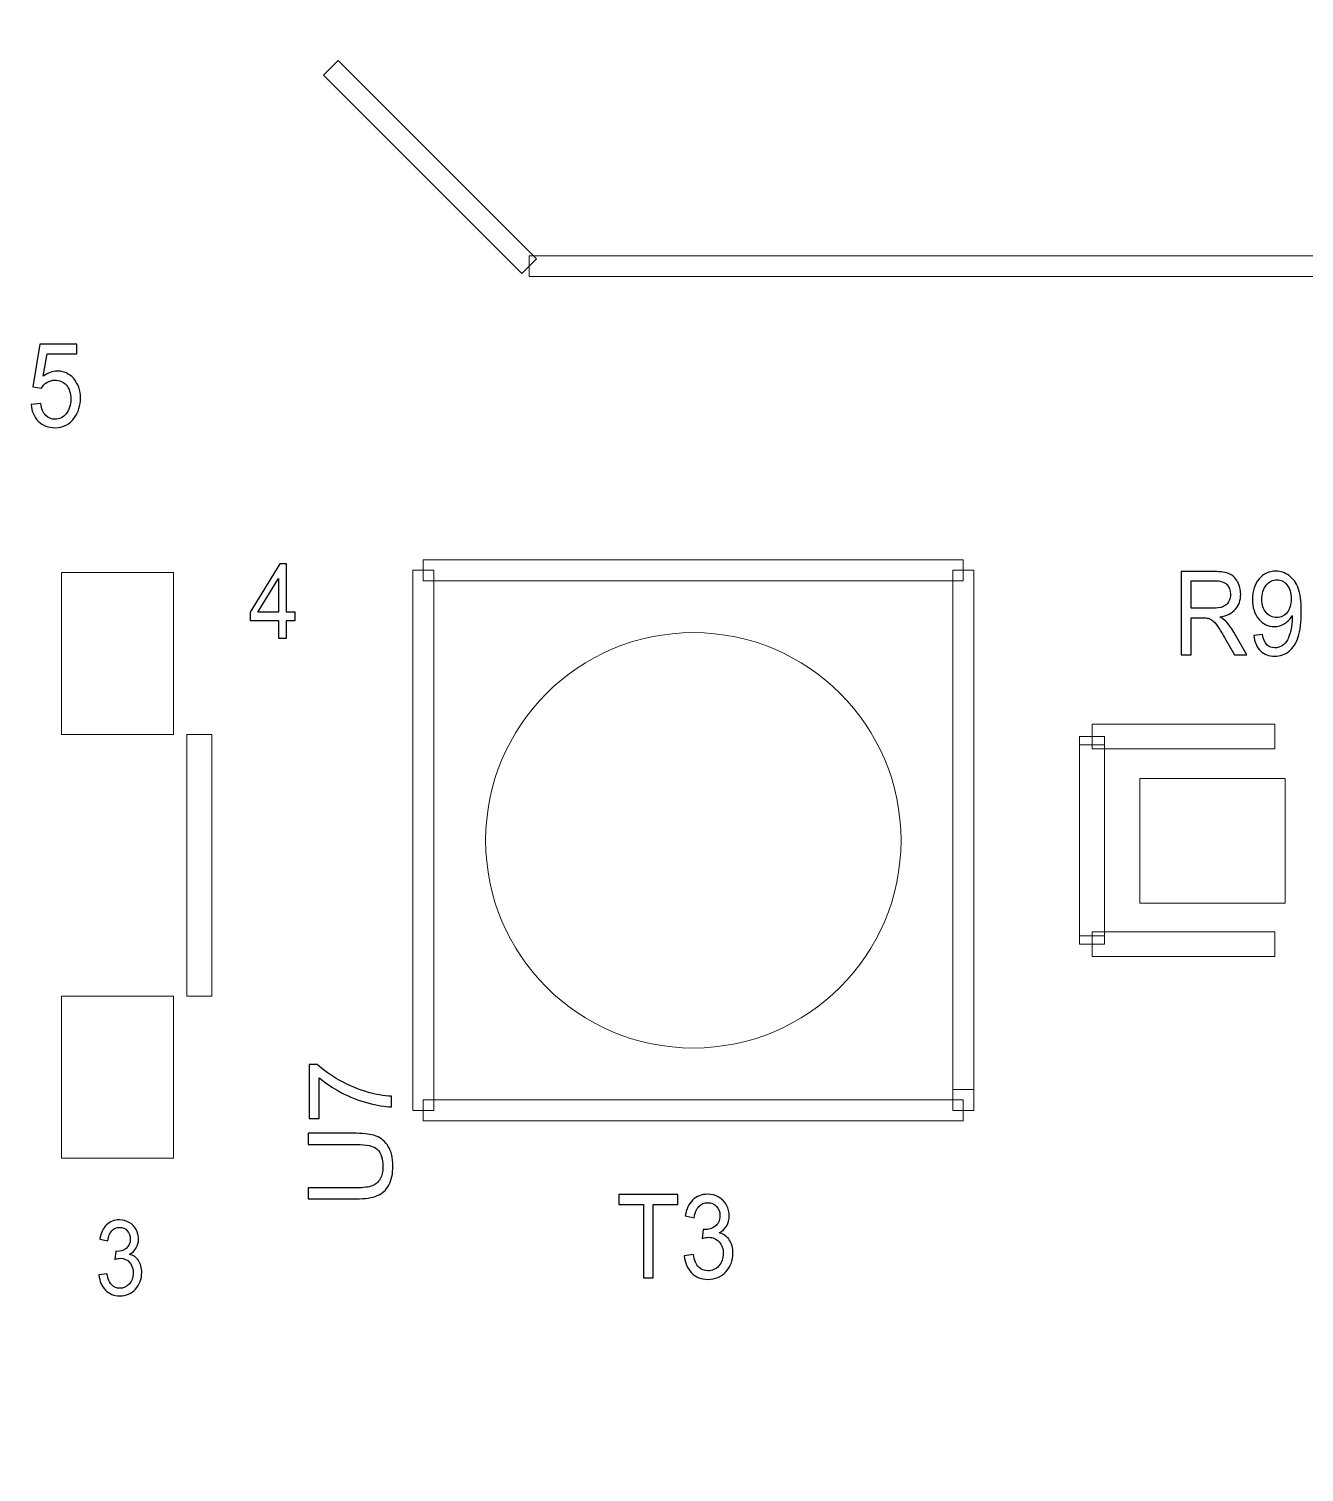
# Model space of a CAD drawing. Header units: millimetres. Extents: x -69 to 39, y -9 to 54.
# Drawn here: x -20.75 to -12.95, y 17.16 to 25.98 of the extents above; entities that cross this region are included whole.
import ezdxf

# ---------------------------------------------------------------- set-up
doc = ezdxf.new("R2010")
doc.units = ezdxf.units.MM
doc.header["$MEASUREMENT"] = 0
for name, color, linetype in [('BG_OUTLINE', 7, 'Continuous'), ('PG_SILKSCREEN_TOP', 7, 'Continuous'), ('PIN_TOP', 7, 'Continuous'), ('RD_SILKSCREEN_TOP', 7, 'Continuous')]:
    doc.layers.add(name, color=color, linetype=linetype)

msp = doc.modelspace()

# ---------------------------------------------------------------- linework, layer by layer
at = {"layer": 'BG_OUTLINE', "color": 176, "lineweight": 9}
msp.add_open_spline([(22.1252, -9.4051), (22.1252, -9.4051), (-56.3279, -9.4051), (-56.3279, -9.4051), (-56.3279, -9.4051), (-56.3279, -9.4051), (-56.3279, 41.6488), (-56.3279, 41.6488), (-56.3279, 41.6488), (-56.3279, 41.6488), (22.3259, 41.6488), (22.3259, 41.6488), (22.3259, 41.6488), (22.9318, 41.6492), (23.513, 41.4088), (23.9418, 40.9807), (23.9418, 40.9807), (24.3705, 40.5525), (24.6115, 39.9687), (24.6119, 39.3628), (24.6119, 39.3628), (24.6119, 39.3628), (24.6119, -7.1191), (24.6119, -7.1191), (24.6119, -7.1191), (24.6123, -7.725), (24.372, -8.3063), (23.9438, -8.735), (23.9438, -8.735), (23.5156, -9.1637), (22.9318, -9.4047), (22.3259, -9.4051), (22.3259, -9.4051), (22.3259, -9.4051), (22.1252, -9.4051), (22.1252, -9.4051)], degree=3, knots=[0, 0, 0, 0, 0.111111, 0.111111, 0.111111, 0.111111, 0.222222, 0.222222, 0.222222, 0.222222, 0.333333, 0.333333, 0.333333, 0.333333, 0.444444, 0.444444, 0.444444, 0.444444, 0.555556, 0.555556, 0.555556, 0.555556, 0.666667, 0.666667, 0.666667, 0.666667, 0.777778, 0.777778, 0.777778, 0.777778, 0.888889, 0.888889, 0.888889, 0.888889, 1, 1, 1, 1], dxfattribs=at)
at = {"layer": 'PG_SILKSCREEN_TOP', "lineweight": 9}
for points in [[(-17.6466, 24.5766), (-17.6466, 24.5766), (-17.7364, 24.4868), (-17.7364, 24.4868), (-17.7364, 24.4868), (-17.7364, 24.4868), (-18.9503, 25.7009), (-18.9503, 25.7009), (-18.9503, 25.7009), (-18.9503, 25.7009), (-18.8605, 25.7907), (-18.8605, 25.7907), (-18.8605, 25.7907), (-18.8605, 25.7907), (-17.6466, 24.5766), (-17.6466, 24.5766)], [(-12.8914, 24.5952), (-12.8914, 24.5952), (-12.8914, 24.4682), (-12.8914, 24.4682), (-12.8914, 24.4682), (-12.8914, 24.4682), (-17.6915, 24.4682), (-17.6915, 24.4682), (-17.6915, 24.4682), (-17.6915, 24.4682), (-17.6915, 24.5952), (-17.6915, 24.5952), (-17.6915, 24.5952), (-17.6915, 24.5952), (-12.8914, 24.5952), (-12.8914, 24.5952)], [(-18.3395, 22.609), (-18.3395, 22.609), (-18.3395, 22.736), (-18.3395, 22.736), (-18.3395, 22.736), (-18.3395, 22.736), (-15.0375, 22.736), (-15.0375, 22.736), (-15.0375, 22.736), (-15.0375, 22.736), (-15.0375, 22.609), (-15.0375, 22.609), (-15.0375, 22.609), (-15.0375, 22.609), (-18.3395, 22.609), (-18.3395, 22.609)], [(-18.276, 19.3705), (-18.276, 19.3705), (-18.403, 19.3705), (-18.403, 19.3705), (-18.403, 19.3705), (-18.403, 19.3705), (-18.403, 22.6725), (-18.403, 22.6725), (-18.403, 22.6725), (-18.403, 22.6725), (-18.276, 22.6725), (-18.276, 22.6725), (-18.276, 22.6725), (-18.276, 22.6725), (-18.276, 19.3705), (-18.276, 19.3705)], [(-15.101, 22.6725), (-15.101, 22.6725), (-14.974, 22.6725), (-14.974, 22.6725), (-14.974, 22.6725), (-14.974, 22.6725), (-14.974, 19.4975), (-14.974, 19.4975), (-14.974, 19.4975), (-14.974, 19.4975), (-15.101, 19.4975), (-15.101, 19.4975), (-15.101, 19.4975), (-15.101, 19.4975), (-15.101, 22.6725), (-15.101, 22.6725)], [(-13.1325, 21.7327), (-13.1325, 21.7327), (-13.1325, 21.5803), (-13.1325, 21.5803), (-13.1325, 21.5803), (-13.1325, 21.5803), (-14.2501, 21.5803), (-14.2501, 21.5803), (-14.2501, 21.5803), (-14.2501, 21.5803), (-14.2501, 21.7327), (-14.2501, 21.7327), (-14.2501, 21.7327), (-14.2501, 21.7327), (-13.1325, 21.7327), (-13.1325, 21.7327)], [(-19.785, 21.6692), (-19.785, 21.6692), (-19.6326, 21.6692), (-19.6326, 21.6692), (-19.6326, 21.6692), (-19.6326, 21.6692), (-19.6326, 20.069), (-19.6326, 20.069), (-19.6326, 20.069), (-19.6326, 20.069), (-19.785, 20.069), (-19.785, 20.069), (-19.785, 20.069), (-19.785, 20.069), (-19.785, 21.6692), (-19.785, 21.6692)], [(-14.3263, 21.6565), (-14.3263, 21.6565), (-14.1739, 21.6565), (-14.1739, 21.6565), (-14.1739, 21.6565), (-14.1739, 21.6565), (-14.1739, 21.6057), (-14.1739, 21.6057), (-14.1739, 21.6057), (-14.1739, 21.6057), (-14.3263, 21.6057), (-14.3263, 21.6057), (-14.3263, 21.6057), (-14.3263, 21.6057), (-14.3263, 21.6565), (-14.3263, 21.6565)], [(-14.3263, 21.6057), (-14.3263, 21.6057), (-14.1739, 21.6057), (-14.1739, 21.6057), (-14.1739, 21.6057), (-14.1739, 21.6057), (-14.1739, 20.4373), (-14.1739, 20.4373), (-14.1739, 20.4373), (-14.1739, 20.4373), (-14.3263, 20.4373), (-14.3263, 20.4373), (-14.3263, 20.4373), (-14.3263, 20.4373), (-14.3263, 21.6057), (-14.3263, 21.6057)], [(-14.3263, 20.4373), (-14.3263, 20.4373), (-14.1739, 20.4373), (-14.1739, 20.4373), (-14.1739, 20.4373), (-14.1739, 20.4373), (-14.1739, 20.3865), (-14.1739, 20.3865), (-14.1739, 20.3865), (-14.1739, 20.3865), (-14.3263, 20.3865), (-14.3263, 20.3865), (-14.3263, 20.3865), (-14.3263, 20.3865), (-14.3263, 20.4373), (-14.3263, 20.4373)], [(-14.2501, 20.3103), (-14.2501, 20.3103), (-14.2501, 20.4627), (-14.2501, 20.4627), (-14.2501, 20.4627), (-14.2501, 20.4627), (-13.1325, 20.4627), (-13.1325, 20.4627), (-13.1325, 20.4627), (-13.1325, 20.4627), (-13.1325, 20.3103), (-13.1325, 20.3103), (-13.1325, 20.3103), (-13.1325, 20.3103), (-14.2501, 20.3103), (-14.2501, 20.3103)], [(-15.0375, 19.434), (-15.0375, 19.434), (-15.0375, 19.307), (-15.0375, 19.307), (-15.0375, 19.307), (-15.0375, 19.307), (-18.3395, 19.307), (-18.3395, 19.307), (-18.3395, 19.307), (-18.3395, 19.307), (-18.3395, 19.434), (-18.3395, 19.434), (-18.3395, 19.434), (-18.3395, 19.434), (-15.0375, 19.434), (-15.0375, 19.434)], [(-15.101, 19.4975), (-15.101, 19.4975), (-14.974, 19.4975), (-14.974, 19.4975), (-14.974, 19.4975), (-14.974, 19.4975), (-14.974, 19.3705), (-14.974, 19.3705), (-14.974, 19.3705), (-14.974, 19.3705), (-15.101, 19.3705), (-15.101, 19.3705), (-15.101, 19.3705), (-15.101, 19.3705), (-15.101, 19.4975), (-15.101, 19.4975)]]:
    msp.add_open_spline(points, degree=3, knots=[0, 0, 0, 0, 0.25, 0.25, 0.25, 0.25, 0.5, 0.5, 0.5, 0.5, 0.75, 0.75, 0.75, 0.75, 1, 1, 1, 1], dxfattribs=at)
at = {"layer": 'PG_SILKSCREEN_TOP'}
for points, knots in [([(-19.2258, 22.2575), (-19.2258, 22.2575), (-19.2258, 22.3663), (-19.2258, 22.3663), (-19.2258, 22.3663), (-19.2258, 22.3663), (-19.399, 22.3663), (-19.399, 22.3663), (-19.399, 22.3663), (-19.399, 22.3663), (-19.399, 22.4175), (-19.399, 22.4175), (-19.399, 22.4175), (-19.399, 22.4175), (-19.2167, 22.7121), (-19.2167, 22.7121), (-19.2167, 22.7121), (-19.2167, 22.7121), (-19.1766, 22.7121), (-19.1766, 22.7121), (-19.1766, 22.7121), (-19.1766, 22.7121), (-19.1766, 22.4175), (-19.1766, 22.4175), (-19.1766, 22.4175), (-19.1766, 22.4175), (-19.1227, 22.4175), (-19.1227, 22.4175), (-19.1227, 22.4175), (-19.1227, 22.4175), (-19.1227, 22.3663), (-19.1227, 22.3663), (-19.1227, 22.3663), (-19.1227, 22.3663), (-19.1766, 22.3663), (-19.1766, 22.3663), (-19.1766, 22.3663), (-19.1766, 22.3663), (-19.1766, 22.2575), (-19.1766, 22.2575), (-19.1766, 22.2575), (-19.1766, 22.2575), (-19.2258, 22.2575), (-19.2258, 22.2575)], [0, 0, 0, 0, 0.090909, 0.090909, 0.090909, 0.090909, 0.181818, 0.181818, 0.181818, 0.181818, 0.272727, 0.272727, 0.272727, 0.272727, 0.363636, 0.363636, 0.363636, 0.363636, 0.454545, 0.454545, 0.454545, 0.454545, 0.545455, 0.545455, 0.545455, 0.545455, 0.636364, 0.636364, 0.636364, 0.636364, 0.727273, 0.727273, 0.727273, 0.727273, 0.818182, 0.818182, 0.818182, 0.818182, 0.909091, 0.909091, 0.909091, 0.909091, 1, 1, 1, 1]), ([(-19.2258, 22.4175), (-19.2258, 22.4175), (-19.2258, 22.6224), (-19.2258, 22.6224), (-19.2258, 22.6224), (-19.2258, 22.6224), (-19.3507, 22.4175), (-19.3507, 22.4175), (-19.3507, 22.4175), (-19.3507, 22.4175), (-19.2258, 22.4175), (-19.2258, 22.4175)], [0, 0, 0, 0, 0.333333, 0.333333, 0.333333, 0.333333, 0.666667, 0.666667, 0.666667, 0.666667, 1, 1, 1, 1]), ([(-20.3226, 18.3643), (-20.3226, 18.3643), (-20.2737, 18.3717), (-20.2737, 18.3717), (-20.2737, 18.3717), (-20.268, 18.3401), (-20.2584, 18.3173), (-20.245, 18.3034), (-20.245, 18.3034), (-20.2314, 18.2894), (-20.215, 18.2824), (-20.1955, 18.2824), (-20.1955, 18.2824), (-20.1724, 18.2824), (-20.1529, 18.2915), (-20.137, 18.3097), (-20.137, 18.3097), (-20.1212, 18.3279), (-20.1132, 18.3505), (-20.1132, 18.3773), (-20.1132, 18.3773), (-20.1132, 18.4029), (-20.1205, 18.4241), (-20.1353, 18.4407), (-20.1353, 18.4407), (-20.15, 18.4573), (-20.1688, 18.4657), (-20.1914, 18.4657), (-20.1914, 18.4657), (-20.2007, 18.4657), (-20.2122, 18.4636), (-20.226, 18.4595), (-20.226, 18.4595), (-20.226, 18.4595), (-20.2205, 18.5085), (-20.2205, 18.5085), (-20.2205, 18.5085), (-20.2172, 18.508), (-20.2147, 18.5078), (-20.2126, 18.5078), (-20.2126, 18.5078), (-20.1918, 18.5078), (-20.173, 18.5141), (-20.1563, 18.5265), (-20.1563, 18.5265), (-20.1395, 18.5388), (-20.1312, 18.558), (-20.1312, 18.5838), (-20.1312, 18.5838), (-20.1312, 18.6042), (-20.1373, 18.6213), (-20.1495, 18.6346), (-20.1495, 18.6346), (-20.1616, 18.6481), (-20.1774, 18.6548), (-20.1966, 18.6548), (-20.1966, 18.6548), (-20.2157, 18.6548), (-20.2316, 18.6479), (-20.2442, 18.6344), (-20.2442, 18.6344), (-20.2569, 18.6207), (-20.2651, 18.6002), (-20.2687, 18.5729), (-20.2687, 18.5729), (-20.2687, 18.5729), (-20.3177, 18.5829), (-20.3177, 18.5829), (-20.3177, 18.5829), (-20.3118, 18.6203), (-20.2981, 18.6493), (-20.277, 18.6699), (-20.277, 18.6699), (-20.2556, 18.6904), (-20.2293, 18.7008), (-20.1977, 18.7008), (-20.1977, 18.7008), (-20.1759, 18.7008), (-20.1558, 18.6954), (-20.1375, 18.6848), (-20.1375, 18.6848), (-20.1192, 18.6741), (-20.1052, 18.6596), (-20.0954, 18.6412), (-20.0954, 18.6412), (-20.0857, 18.6228), (-20.0808, 18.6033), (-20.0808, 18.5825), (-20.0808, 18.5825), (-20.0808, 18.563), (-20.0854, 18.5451), (-20.0947, 18.5289), (-20.0947, 18.5289), (-20.104, 18.5128), (-20.1177, 18.5), (-20.1358, 18.4905), (-20.1358, 18.4905), (-20.1122, 18.4843), (-20.0939, 18.4714), (-20.0808, 18.4518), (-20.0808, 18.4518), (-20.0677, 18.4324), (-20.0612, 18.4079), (-20.0612, 18.3786), (-20.0612, 18.3786), (-20.0612, 18.3389), (-20.0739, 18.3053), (-20.0994, 18.2776), (-20.0994, 18.2776), (-20.1247, 18.25), (-20.1569, 18.2363), (-20.1958, 18.2363), (-20.1958, 18.2363), (-20.2309, 18.2363), (-20.2599, 18.2481), (-20.283, 18.2719), (-20.283, 18.2719), (-20.3062, 18.2956), (-20.3194, 18.3264), (-20.3226, 18.3643)], [0, 0, 0, 0, 0.033333, 0.033333, 0.033333, 0.033333, 0.066667, 0.066667, 0.066667, 0.066667, 0.1, 0.1, 0.1, 0.1, 0.133333, 0.133333, 0.133333, 0.133333, 0.166667, 0.166667, 0.166667, 0.166667, 0.2, 0.2, 0.2, 0.2, 0.233333, 0.233333, 0.233333, 0.233333, 0.266667, 0.266667, 0.266667, 0.266667, 0.3, 0.3, 0.3, 0.3, 0.333333, 0.333333, 0.333333, 0.333333, 0.366667, 0.366667, 0.366667, 0.366667, 0.4, 0.4, 0.4, 0.4, 0.433333, 0.433333, 0.433333, 0.433333, 0.466667, 0.466667, 0.466667, 0.466667, 0.5, 0.5, 0.5, 0.5, 0.533333, 0.533333, 0.533333, 0.533333, 0.566667, 0.566667, 0.566667, 0.566667, 0.6, 0.6, 0.6, 0.6, 0.633333, 0.633333, 0.633333, 0.633333, 0.666667, 0.666667, 0.666667, 0.666667, 0.7, 0.7, 0.7, 0.7, 0.733333, 0.733333, 0.733333, 0.733333, 0.766667, 0.766667, 0.766667, 0.766667, 0.8, 0.8, 0.8, 0.8, 0.833333, 0.833333, 0.833333, 0.833333, 0.866667, 0.866667, 0.866667, 0.866667, 0.9, 0.9, 0.9, 0.9, 0.933333, 0.933333, 0.933333, 0.933333, 0.966667, 0.966667, 0.966667, 0.966667, 1, 1, 1, 1])]:
    msp.add_open_spline(points, degree=3, knots=knots, dxfattribs=at)
at = {"layer": 'PIN_TOP', "color": 8, "lineweight": 9}
for points in [[(-20.5518, 21.6687), (-20.5518, 21.6687), (-20.5518, 22.6593), (-20.5518, 22.6593), (-20.5518, 22.6593), (-20.5518, 22.6593), (-19.866, 22.6593), (-19.866, 22.6593), (-19.866, 22.6593), (-19.866, 22.6593), (-19.866, 21.6687), (-19.866, 21.6687), (-19.866, 21.6687), (-19.866, 21.6687), (-20.5518, 21.6687), (-20.5518, 21.6687)], [(-15.4185, 21.0215), (-15.4185, 21.7229), (-15.9871, 22.2915), (-16.6885, 22.2915), (-16.6885, 22.2915), (-17.3899, 22.2915), (-17.9585, 21.7229), (-17.9585, 21.0215), (-17.9585, 21.0215), (-17.9585, 20.3201), (-17.3899, 19.7515), (-16.6885, 19.7515), (-16.6885, 19.7515), (-15.9871, 19.7515), (-15.4185, 20.3201), (-15.4185, 21.0215)], [(-13.069, 21.399), (-13.069, 21.399), (-13.069, 20.637), (-13.069, 20.637), (-13.069, 20.637), (-13.069, 20.637), (-13.958, 20.637), (-13.958, 20.637), (-13.958, 20.637), (-13.958, 20.637), (-13.958, 21.399), (-13.958, 21.399), (-13.958, 21.399), (-13.958, 21.399), (-13.069, 21.399), (-13.069, 21.399)], [(-20.5518, 19.0789), (-20.5518, 19.0789), (-20.5518, 20.0695), (-20.5518, 20.0695), (-20.5518, 20.0695), (-20.5518, 20.0695), (-19.866, 20.0695), (-19.866, 20.0695), (-19.866, 20.0695), (-19.866, 20.0695), (-19.866, 19.0789), (-19.866, 19.0789), (-19.866, 19.0789), (-19.866, 19.0789), (-20.5518, 19.0789), (-20.5518, 19.0789)]]:
    msp.add_open_spline(points, degree=3, knots=[0, 0, 0, 0, 0.25, 0.25, 0.25, 0.25, 0.5, 0.5, 0.5, 0.5, 0.75, 0.75, 0.75, 0.75, 1, 1, 1, 1], dxfattribs=at)
at = {"layer": 'RD_SILKSCREEN_TOP', "color": 1}
for points, knots in [([(-20.7375, 23.6865), (-20.7375, 23.6865), (-20.6788, 23.6921), (-20.6788, 23.6921), (-20.6788, 23.6921), (-20.6745, 23.6601), (-20.6644, 23.6362), (-20.6486, 23.6201), (-20.6486, 23.6201), (-20.6328, 23.6039), (-20.6137, 23.5959), (-20.5914, 23.5959), (-20.5914, 23.5959), (-20.5645, 23.5959), (-20.5417, 23.6073), (-20.5233, 23.6299), (-20.5233, 23.6299), (-20.5046, 23.6526), (-20.4953, 23.6828), (-20.4953, 23.7202), (-20.4953, 23.7202), (-20.4953, 23.7559), (-20.5042, 23.784), (-20.5221, 23.8046), (-20.5221, 23.8046), (-20.54, 23.8252), (-20.5634, 23.8355), (-20.5924, 23.8355), (-20.5924, 23.8355), (-20.6103, 23.8355), (-20.6266, 23.8309), (-20.641, 23.8218), (-20.641, 23.8218), (-20.6555, 23.8127), (-20.6668, 23.8008), (-20.6751, 23.7862), (-20.6751, 23.7862), (-20.6751, 23.7862), (-20.7275, 23.7938), (-20.7275, 23.7938), (-20.7275, 23.7938), (-20.7275, 23.7938), (-20.6834, 24.0553), (-20.6834, 24.0553), (-20.6834, 24.0553), (-20.6834, 24.0553), (-20.4574, 24.0553), (-20.4574, 24.0553), (-20.4574, 24.0553), (-20.4574, 24.0553), (-20.4574, 23.9956), (-20.4574, 23.9956), (-20.4574, 23.9956), (-20.4574, 23.9956), (-20.6388, 23.9956), (-20.6388, 23.9956), (-20.6388, 23.9956), (-20.6388, 23.9956), (-20.6634, 23.8588), (-20.6634, 23.8588), (-20.6634, 23.8588), (-20.636, 23.8801), (-20.6074, 23.8908), (-20.5775, 23.8908), (-20.5775, 23.8908), (-20.5377, 23.8908), (-20.5043, 23.8754), (-20.477, 23.8446), (-20.477, 23.8446), (-20.4497, 23.8137), (-20.436, 23.7741), (-20.436, 23.7258), (-20.436, 23.7258), (-20.436, 23.6797), (-20.4481, 23.6398), (-20.472, 23.6063), (-20.472, 23.6063), (-20.5012, 23.5652), (-20.541, 23.5445), (-20.5914, 23.5445), (-20.5914, 23.5445), (-20.6328, 23.5445), (-20.6666, 23.5575), (-20.6926, 23.5834), (-20.6926, 23.5834), (-20.7188, 23.6094), (-20.7337, 23.6438), (-20.7375, 23.6865)], [0, 0, 0, 0, 0.045455, 0.045455, 0.045455, 0.045455, 0.090909, 0.090909, 0.090909, 0.090909, 0.136364, 0.136364, 0.136364, 0.136364, 0.181818, 0.181818, 0.181818, 0.181818, 0.227273, 0.227273, 0.227273, 0.227273, 0.272727, 0.272727, 0.272727, 0.272727, 0.318182, 0.318182, 0.318182, 0.318182, 0.363636, 0.363636, 0.363636, 0.363636, 0.409091, 0.409091, 0.409091, 0.409091, 0.454545, 0.454545, 0.454545, 0.454545, 0.5, 0.5, 0.5, 0.5, 0.545455, 0.545455, 0.545455, 0.545455, 0.590909, 0.590909, 0.590909, 0.590909, 0.636364, 0.636364, 0.636364, 0.636364, 0.681818, 0.681818, 0.681818, 0.681818, 0.727273, 0.727273, 0.727273, 0.727273, 0.772727, 0.772727, 0.772727, 0.772727, 0.818182, 0.818182, 0.818182, 0.818182, 0.863636, 0.863636, 0.863636, 0.863636, 0.909091, 0.909091, 0.909091, 0.909091, 0.954545, 0.954545, 0.954545, 0.954545, 1, 1, 1, 1]), ([(-13.7049, 22.1559), (-13.7049, 22.1559), (-13.7049, 22.665), (-13.7049, 22.665), (-13.7049, 22.665), (-13.7049, 22.665), (-13.5034, 22.665), (-13.5034, 22.665), (-13.5034, 22.665), (-13.4628, 22.665), (-13.432, 22.6604), (-13.411, 22.6513), (-13.411, 22.6513), (-13.3899, 22.6421), (-13.3731, 22.626), (-13.3603, 22.6029), (-13.3603, 22.6029), (-13.3477, 22.5797), (-13.3415, 22.5541), (-13.3415, 22.5261), (-13.3415, 22.5261), (-13.3415, 22.4899), (-13.3519, 22.4596), (-13.3728, 22.4348), (-13.3728, 22.4348), (-13.3937, 22.41), (-13.426, 22.3943), (-13.4696, 22.3875), (-13.4696, 22.3875), (-13.4536, 22.379), (-13.4415, 22.3706), (-13.4333, 22.3621), (-13.4333, 22.3621), (-13.4157, 22.3441), (-13.3991, 22.3215), (-13.3833, 22.2945), (-13.3833, 22.2945), (-13.3833, 22.2945), (-13.3043, 22.1559), (-13.3043, 22.1559), (-13.3043, 22.1559), (-13.3043, 22.1559), (-13.38, 22.1559), (-13.38, 22.1559), (-13.38, 22.1559), (-13.38, 22.1559), (-13.4401, 22.2619), (-13.4401, 22.2619), (-13.4401, 22.2619), (-13.4577, 22.2923), (-13.4721, 22.3158), (-13.4836, 22.3319), (-13.4836, 22.3319), (-13.4949, 22.3482), (-13.5051, 22.3595), (-13.514, 22.3659), (-13.514, 22.3659), (-13.523, 22.3725), (-13.5321, 22.377), (-13.5414, 22.3796), (-13.5414, 22.3796), (-13.5483, 22.3811), (-13.5594, 22.3819), (-13.575, 22.3819), (-13.575, 22.3819), (-13.575, 22.3819), (-13.6447, 22.3819), (-13.6447, 22.3819), (-13.6447, 22.3819), (-13.6447, 22.3819), (-13.6447, 22.1559), (-13.6447, 22.1559), (-13.6447, 22.1559), (-13.6447, 22.1559), (-13.7049, 22.1559), (-13.7049, 22.1559)], [0, 0, 0, 0, 0.052632, 0.052632, 0.052632, 0.052632, 0.105263, 0.105263, 0.105263, 0.105263, 0.157895, 0.157895, 0.157895, 0.157895, 0.210526, 0.210526, 0.210526, 0.210526, 0.263158, 0.263158, 0.263158, 0.263158, 0.315789, 0.315789, 0.315789, 0.315789, 0.368421, 0.368421, 0.368421, 0.368421, 0.421053, 0.421053, 0.421053, 0.421053, 0.473684, 0.473684, 0.473684, 0.473684, 0.526316, 0.526316, 0.526316, 0.526316, 0.578947, 0.578947, 0.578947, 0.578947, 0.631579, 0.631579, 0.631579, 0.631579, 0.684211, 0.684211, 0.684211, 0.684211, 0.736842, 0.736842, 0.736842, 0.736842, 0.789474, 0.789474, 0.789474, 0.789474, 0.842105, 0.842105, 0.842105, 0.842105, 0.894737, 0.894737, 0.894737, 0.894737, 0.947368, 0.947368, 0.947368, 0.947368, 1, 1, 1, 1]), ([(-13.6447, 22.4403), (-13.6447, 22.4403), (-13.5154, 22.4403), (-13.5154, 22.4403), (-13.5154, 22.4403), (-13.488, 22.4403), (-13.4664, 22.4435), (-13.451, 22.4499), (-13.451, 22.4499), (-13.4354, 22.4563), (-13.4236, 22.4665), (-13.4156, 22.4804), (-13.4156, 22.4804), (-13.4076, 22.4944), (-13.4036, 22.5096), (-13.4036, 22.5261), (-13.4036, 22.5261), (-13.4036, 22.5501), (-13.4112, 22.5699), (-13.4269, 22.5855), (-13.4269, 22.5855), (-13.4425, 22.601), (-13.4671, 22.6087), (-13.5009, 22.6087), (-13.5009, 22.6087), (-13.5009, 22.6087), (-13.6447, 22.6087), (-13.6447, 22.6087), (-13.6447, 22.6087), (-13.6447, 22.6087), (-13.6447, 22.4403), (-13.6447, 22.4403)], [0, 0, 0, 0, 0.125, 0.125, 0.125, 0.125, 0.25, 0.25, 0.25, 0.25, 0.375, 0.375, 0.375, 0.375, 0.5, 0.5, 0.5, 0.5, 0.625, 0.625, 0.625, 0.625, 0.75, 0.75, 0.75, 0.75, 0.875, 0.875, 0.875, 0.875, 1, 1, 1, 1]), ([(-13.2615, 22.2736), (-13.2615, 22.2736), (-13.2078, 22.2792), (-13.2078, 22.2792), (-13.2078, 22.2792), (-13.2033, 22.251), (-13.1946, 22.2305), (-13.1818, 22.2177), (-13.1818, 22.2177), (-13.169, 22.205), (-13.1526, 22.1986), (-13.1325, 22.1986), (-13.1325, 22.1986), (-13.1153, 22.1986), (-13.1003, 22.203), (-13.0874, 22.2118), (-13.0874, 22.2118), (-13.0745, 22.2206), (-13.0639, 22.2324), (-13.0557, 22.2471), (-13.0557, 22.2471), (-13.0473, 22.2618), (-13.0404, 22.2817), (-13.0348, 22.3066), (-13.0348, 22.3066), (-13.0293, 22.3316), (-13.0265, 22.3571), (-13.0265, 22.383), (-13.0265, 22.383), (-13.0265, 22.3857), (-13.0266, 22.39), (-13.0267, 22.3955), (-13.0267, 22.3955), (-13.038, 22.3757), (-13.0532, 22.3594), (-13.0725, 22.3471), (-13.0725, 22.3471), (-13.0918, 22.3346), (-13.1128, 22.3285), (-13.1352, 22.3285), (-13.1352, 22.3285), (-13.1729, 22.3285), (-13.2048, 22.3438), (-13.2308, 22.3744), (-13.2308, 22.3744), (-13.2568, 22.4049), (-13.2699, 22.4451), (-13.2699, 22.4951), (-13.2699, 22.4951), (-13.2699, 22.5468), (-13.2563, 22.5883), (-13.2291, 22.6198), (-13.2291, 22.6198), (-13.2019, 22.6514), (-13.1678, 22.6671), (-13.1268, 22.6671), (-13.1268, 22.6671), (-13.0974, 22.6671), (-13.0703, 22.6581), (-13.0458, 22.6403), (-13.0458, 22.6403), (-13.0214, 22.6226), (-13.0027, 22.5971), (-12.99, 22.5641), (-12.99, 22.5641), (-12.9774, 22.5312), (-12.9709, 22.4834), (-12.9709, 22.4208), (-12.9709, 22.4208), (-12.9709, 22.3559), (-12.9772, 22.3041), (-12.9898, 22.2654), (-12.9898, 22.2654), (-13.0025, 22.2269), (-13.0213, 22.1976), (-13.0461, 22.1775), (-13.0461, 22.1775), (-13.0711, 22.1573), (-13.1002, 22.1472), (-13.1338, 22.1472), (-13.1338, 22.1472), (-13.1693, 22.1472), (-13.1983, 22.1583), (-13.2208, 22.1804), (-13.2208, 22.1804), (-13.2434, 22.2025), (-13.2569, 22.2335), (-13.2615, 22.2736)], [0, 0, 0, 0, 0.045455, 0.045455, 0.045455, 0.045455, 0.090909, 0.090909, 0.090909, 0.090909, 0.136364, 0.136364, 0.136364, 0.136364, 0.181818, 0.181818, 0.181818, 0.181818, 0.227273, 0.227273, 0.227273, 0.227273, 0.272727, 0.272727, 0.272727, 0.272727, 0.318182, 0.318182, 0.318182, 0.318182, 0.363636, 0.363636, 0.363636, 0.363636, 0.409091, 0.409091, 0.409091, 0.409091, 0.454545, 0.454545, 0.454545, 0.454545, 0.5, 0.5, 0.5, 0.5, 0.545455, 0.545455, 0.545455, 0.545455, 0.590909, 0.590909, 0.590909, 0.590909, 0.636364, 0.636364, 0.636364, 0.636364, 0.681818, 0.681818, 0.681818, 0.681818, 0.727273, 0.727273, 0.727273, 0.727273, 0.772727, 0.772727, 0.772727, 0.772727, 0.818182, 0.818182, 0.818182, 0.818182, 0.863636, 0.863636, 0.863636, 0.863636, 0.909091, 0.909091, 0.909091, 0.909091, 0.954545, 0.954545, 0.954545, 0.954545, 1, 1, 1, 1]), ([(-13.033, 22.4983), (-13.033, 22.5341), (-13.0415, 22.5627), (-13.0585, 22.5837), (-13.0585, 22.5837), (-13.0757, 22.6048), (-13.0961, 22.6153), (-13.1201, 22.6153), (-13.1201, 22.6153), (-13.1449, 22.6153), (-13.1665, 22.604), (-13.1849, 22.5813), (-13.1849, 22.5813), (-13.2033, 22.5586), (-13.2125, 22.5292), (-13.2125, 22.4931), (-13.2125, 22.4931), (-13.2125, 22.4606), (-13.2037, 22.4343), (-13.1862, 22.4141), (-13.1862, 22.4141), (-13.1688, 22.3938), (-13.1473, 22.3837), (-13.1216, 22.3837), (-13.1216, 22.3837), (-13.0958, 22.3837), (-13.0746, 22.3938), (-13.058, 22.4141), (-13.058, 22.4141), (-13.0413, 22.4343), (-13.033, 22.4624), (-13.033, 22.4983)], [0, 0, 0, 0, 0.125, 0.125, 0.125, 0.125, 0.25, 0.25, 0.25, 0.25, 0.375, 0.375, 0.375, 0.375, 0.5, 0.5, 0.5, 0.5, 0.625, 0.625, 0.625, 0.625, 0.75, 0.75, 0.75, 0.75, 0.875, 0.875, 0.875, 0.875, 1, 1, 1, 1]), ([(-18.9765, 19.3209), (-18.9765, 19.3209), (-19.0366, 19.3209), (-19.0366, 19.3209), (-19.0366, 19.3209), (-19.0366, 19.3209), (-19.0366, 19.6504), (-19.0366, 19.6504), (-19.0366, 19.6504), (-19.0366, 19.6504), (-18.988, 19.6504), (-18.988, 19.6504), (-18.988, 19.6504), (-18.9535, 19.618), (-18.9076, 19.5859), (-18.8505, 19.554), (-18.8505, 19.554), (-18.7933, 19.5223), (-18.7344, 19.4976), (-18.6741, 19.4803), (-18.6741, 19.4803), (-18.6314, 19.4677), (-18.5848, 19.4598), (-18.5341, 19.4563), (-18.5341, 19.4563), (-18.5341, 19.4563), (-18.5341, 19.3921), (-18.5341, 19.3921), (-18.5341, 19.3921), (-18.5742, 19.3928), (-18.6225, 19.4006), (-18.6793, 19.4157), (-18.6793, 19.4157), (-18.736, 19.4307), (-18.7907, 19.4523), (-18.8434, 19.4804), (-18.8434, 19.4804), (-18.896, 19.5086), (-18.9404, 19.5385), (-18.9765, 19.5703), (-18.9765, 19.5703), (-18.9765, 19.5703), (-18.9765, 19.3209), (-18.9765, 19.3209)], [0, 0, 0, 0, 0.090909, 0.090909, 0.090909, 0.090909, 0.181818, 0.181818, 0.181818, 0.181818, 0.272727, 0.272727, 0.272727, 0.272727, 0.363636, 0.363636, 0.363636, 0.363636, 0.454545, 0.454545, 0.454545, 0.454545, 0.545455, 0.545455, 0.545455, 0.545455, 0.636364, 0.636364, 0.636364, 0.636364, 0.727273, 0.727273, 0.727273, 0.727273, 0.818182, 0.818182, 0.818182, 0.818182, 0.909091, 0.909091, 0.909091, 0.909091, 1, 1, 1, 1]), ([(-19.0432, 19.1625), (-19.0432, 19.1625), (-19.0432, 19.23), (-19.0432, 19.23), (-19.0432, 19.23), (-19.0432, 19.23), (-18.749, 19.23), (-18.749, 19.23), (-18.749, 19.23), (-18.6979, 19.23), (-18.6573, 19.2241), (-18.6271, 19.2125), (-18.6271, 19.2125), (-18.597, 19.2009), (-18.5726, 19.1801), (-18.5538, 19.1498), (-18.5538, 19.1498), (-18.5348, 19.1196), (-18.5254, 19.08), (-18.5254, 19.0309), (-18.5254, 19.0309), (-18.5254, 18.9833), (-18.5336, 18.9442), (-18.5501, 18.9139), (-18.5501, 18.9139), (-18.5665, 18.8836), (-18.5903, 18.8619), (-18.6215, 18.849), (-18.6215, 18.849), (-18.6526, 18.8359), (-18.6951, 18.8295), (-18.749, 18.8295), (-18.749, 18.8295), (-18.749, 18.8295), (-19.0432, 18.8295), (-19.0432, 18.8295), (-19.0432, 18.8295), (-19.0432, 18.8295), (-19.0432, 18.8969), (-19.0432, 18.8969), (-19.0432, 18.8969), (-19.0432, 18.8969), (-18.7494, 18.8969), (-18.7494, 18.8969), (-18.7494, 18.8969), (-18.7051, 18.8969), (-18.6725, 18.901), (-18.6517, 18.9092), (-18.6517, 18.9092), (-18.6307, 18.9174), (-18.6146, 18.9316), (-18.6032, 18.9515), (-18.6032, 18.9515), (-18.5918, 18.9716), (-18.5861, 18.9961), (-18.5861, 19.025), (-18.5861, 19.025), (-18.5861, 19.0746), (-18.5974, 19.1099), (-18.6199, 19.131), (-18.6199, 19.131), (-18.6423, 19.152), (-18.6855, 19.1625), (-18.7494, 19.1625), (-18.7494, 19.1625), (-18.7494, 19.1625), (-19.0432, 19.1625), (-19.0432, 19.1625)], [0, 0, 0, 0, 0.058824, 0.058824, 0.058824, 0.058824, 0.117647, 0.117647, 0.117647, 0.117647, 0.176471, 0.176471, 0.176471, 0.176471, 0.235294, 0.235294, 0.235294, 0.235294, 0.294118, 0.294118, 0.294118, 0.294118, 0.352941, 0.352941, 0.352941, 0.352941, 0.411765, 0.411765, 0.411765, 0.411765, 0.470588, 0.470588, 0.470588, 0.470588, 0.529412, 0.529412, 0.529412, 0.529412, 0.588235, 0.588235, 0.588235, 0.588235, 0.647059, 0.647059, 0.647059, 0.647059, 0.705882, 0.705882, 0.705882, 0.705882, 0.764706, 0.764706, 0.764706, 0.764706, 0.823529, 0.823529, 0.823529, 0.823529, 0.882353, 0.882353, 0.882353, 0.882353, 0.941176, 0.941176, 0.941176, 0.941176, 1, 1, 1, 1]), ([(-16.9938, 18.3462), (-16.9938, 18.3462), (-16.9938, 18.7952), (-16.9938, 18.7952), (-16.9938, 18.7952), (-16.9938, 18.7952), (-17.1435, 18.7952), (-17.1435, 18.7952), (-17.1435, 18.7952), (-17.1435, 18.7952), (-17.1435, 18.8553), (-17.1435, 18.8553), (-17.1435, 18.8553), (-17.1435, 18.8553), (-16.7832, 18.8553), (-16.7832, 18.8553), (-16.7832, 18.8553), (-16.7832, 18.8553), (-16.7832, 18.7952), (-16.7832, 18.7952), (-16.7832, 18.7952), (-16.7832, 18.7952), (-16.9336, 18.7952), (-16.9336, 18.7952), (-16.9336, 18.7952), (-16.9336, 18.7952), (-16.9336, 18.3462), (-16.9336, 18.3462), (-16.9336, 18.3462), (-16.9336, 18.3462), (-16.9938, 18.3462), (-16.9938, 18.3462)], [0, 0, 0, 0, 0.125, 0.125, 0.125, 0.125, 0.25, 0.25, 0.25, 0.25, 0.375, 0.375, 0.375, 0.375, 0.5, 0.5, 0.5, 0.5, 0.625, 0.625, 0.625, 0.625, 0.75, 0.75, 0.75, 0.75, 0.875, 0.875, 0.875, 0.875, 1, 1, 1, 1]), ([(-16.7438, 18.4806), (-16.7438, 18.4806), (-16.6881, 18.4889), (-16.6881, 18.4889), (-16.6881, 18.4889), (-16.6816, 18.4535), (-16.6707, 18.428), (-16.6553, 18.4123), (-16.6553, 18.4123), (-16.6399, 18.3967), (-16.6211, 18.3889), (-16.5991, 18.3889), (-16.5991, 18.3889), (-16.5728, 18.3889), (-16.5506, 18.3991), (-16.5325, 18.4195), (-16.5325, 18.4195), (-16.5145, 18.4398), (-16.5054, 18.4651), (-16.5054, 18.4952), (-16.5054, 18.4952), (-16.5054, 18.5239), (-16.5137, 18.5476), (-16.5305, 18.5662), (-16.5305, 18.5662), (-16.5473, 18.5848), (-16.5685, 18.5942), (-16.5944, 18.5942), (-16.5944, 18.5942), (-16.605, 18.5942), (-16.6181, 18.5918), (-16.6338, 18.5872), (-16.6338, 18.5872), (-16.6338, 18.5872), (-16.6276, 18.6421), (-16.6276, 18.6421), (-16.6276, 18.6421), (-16.6238, 18.6416), (-16.6209, 18.6413), (-16.6185, 18.6413), (-16.6185, 18.6413), (-16.5948, 18.6413), (-16.5734, 18.6483), (-16.5544, 18.6622), (-16.5544, 18.6622), (-16.5353, 18.6761), (-16.5259, 18.6975), (-16.5259, 18.7265), (-16.5259, 18.7265), (-16.5259, 18.7493), (-16.5328, 18.7684), (-16.5467, 18.7834), (-16.5467, 18.7834), (-16.5605, 18.7984), (-16.5784, 18.806), (-16.6003, 18.806), (-16.6003, 18.806), (-16.622, 18.806), (-16.6401, 18.7983), (-16.6545, 18.7831), (-16.6545, 18.7831), (-16.669, 18.7678), (-16.6784, 18.7448), (-16.6825, 18.7142), (-16.6825, 18.7142), (-16.6825, 18.7142), (-16.7382, 18.7254), (-16.7382, 18.7254), (-16.7382, 18.7254), (-16.7315, 18.7673), (-16.7159, 18.7998), (-16.6918, 18.8228), (-16.6918, 18.8228), (-16.6676, 18.8458), (-16.6375, 18.8574), (-16.6015, 18.8574), (-16.6015, 18.8574), (-16.5768, 18.8574), (-16.5539, 18.8514), (-16.533, 18.8395), (-16.533, 18.8395), (-16.5122, 18.8276), (-16.4962, 18.8113), (-16.4851, 18.7907), (-16.4851, 18.7907), (-16.4741, 18.7701), (-16.4684, 18.7483), (-16.4684, 18.725), (-16.4684, 18.725), (-16.4684, 18.7031), (-16.4737, 18.6831), (-16.4843, 18.6649), (-16.4843, 18.6649), (-16.4949, 18.6469), (-16.5105, 18.6326), (-16.5311, 18.6219), (-16.5311, 18.6219), (-16.5043, 18.615), (-16.4834, 18.6006), (-16.4684, 18.5786), (-16.4684, 18.5786), (-16.4536, 18.5568), (-16.4462, 18.5295), (-16.4462, 18.4966), (-16.4462, 18.4966), (-16.4462, 18.4522), (-16.4606, 18.4145), (-16.4896, 18.3835), (-16.4896, 18.3835), (-16.5185, 18.3526), (-16.5551, 18.3372), (-16.5993, 18.3372), (-16.5993, 18.3372), (-16.6393, 18.3372), (-16.6724, 18.3505), (-16.6987, 18.3771), (-16.6987, 18.3771), (-16.7251, 18.4037), (-16.7401, 18.4382), (-16.7438, 18.4806)], [0, 0, 0, 0, 0.033333, 0.033333, 0.033333, 0.033333, 0.066667, 0.066667, 0.066667, 0.066667, 0.1, 0.1, 0.1, 0.1, 0.133333, 0.133333, 0.133333, 0.133333, 0.166667, 0.166667, 0.166667, 0.166667, 0.2, 0.2, 0.2, 0.2, 0.233333, 0.233333, 0.233333, 0.233333, 0.266667, 0.266667, 0.266667, 0.266667, 0.3, 0.3, 0.3, 0.3, 0.333333, 0.333333, 0.333333, 0.333333, 0.366667, 0.366667, 0.366667, 0.366667, 0.4, 0.4, 0.4, 0.4, 0.433333, 0.433333, 0.433333, 0.433333, 0.466667, 0.466667, 0.466667, 0.466667, 0.5, 0.5, 0.5, 0.5, 0.533333, 0.533333, 0.533333, 0.533333, 0.566667, 0.566667, 0.566667, 0.566667, 0.6, 0.6, 0.6, 0.6, 0.633333, 0.633333, 0.633333, 0.633333, 0.666667, 0.666667, 0.666667, 0.666667, 0.7, 0.7, 0.7, 0.7, 0.733333, 0.733333, 0.733333, 0.733333, 0.766667, 0.766667, 0.766667, 0.766667, 0.8, 0.8, 0.8, 0.8, 0.833333, 0.833333, 0.833333, 0.833333, 0.866667, 0.866667, 0.866667, 0.866667, 0.9, 0.9, 0.9, 0.9, 0.933333, 0.933333, 0.933333, 0.933333, 0.966667, 0.966667, 0.966667, 0.966667, 1, 1, 1, 1])]:
    msp.add_open_spline(points, degree=3, knots=knots, dxfattribs=at)

doc.saveas('drawing.dxf')
